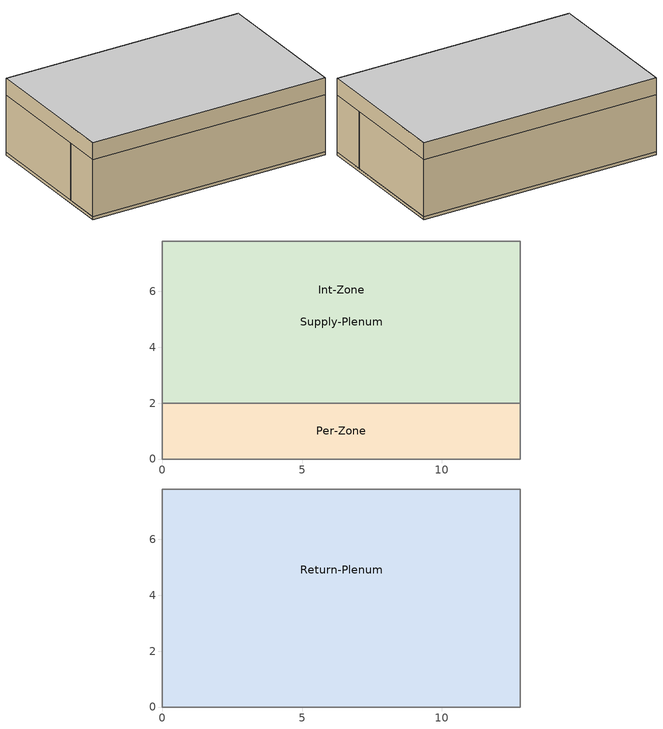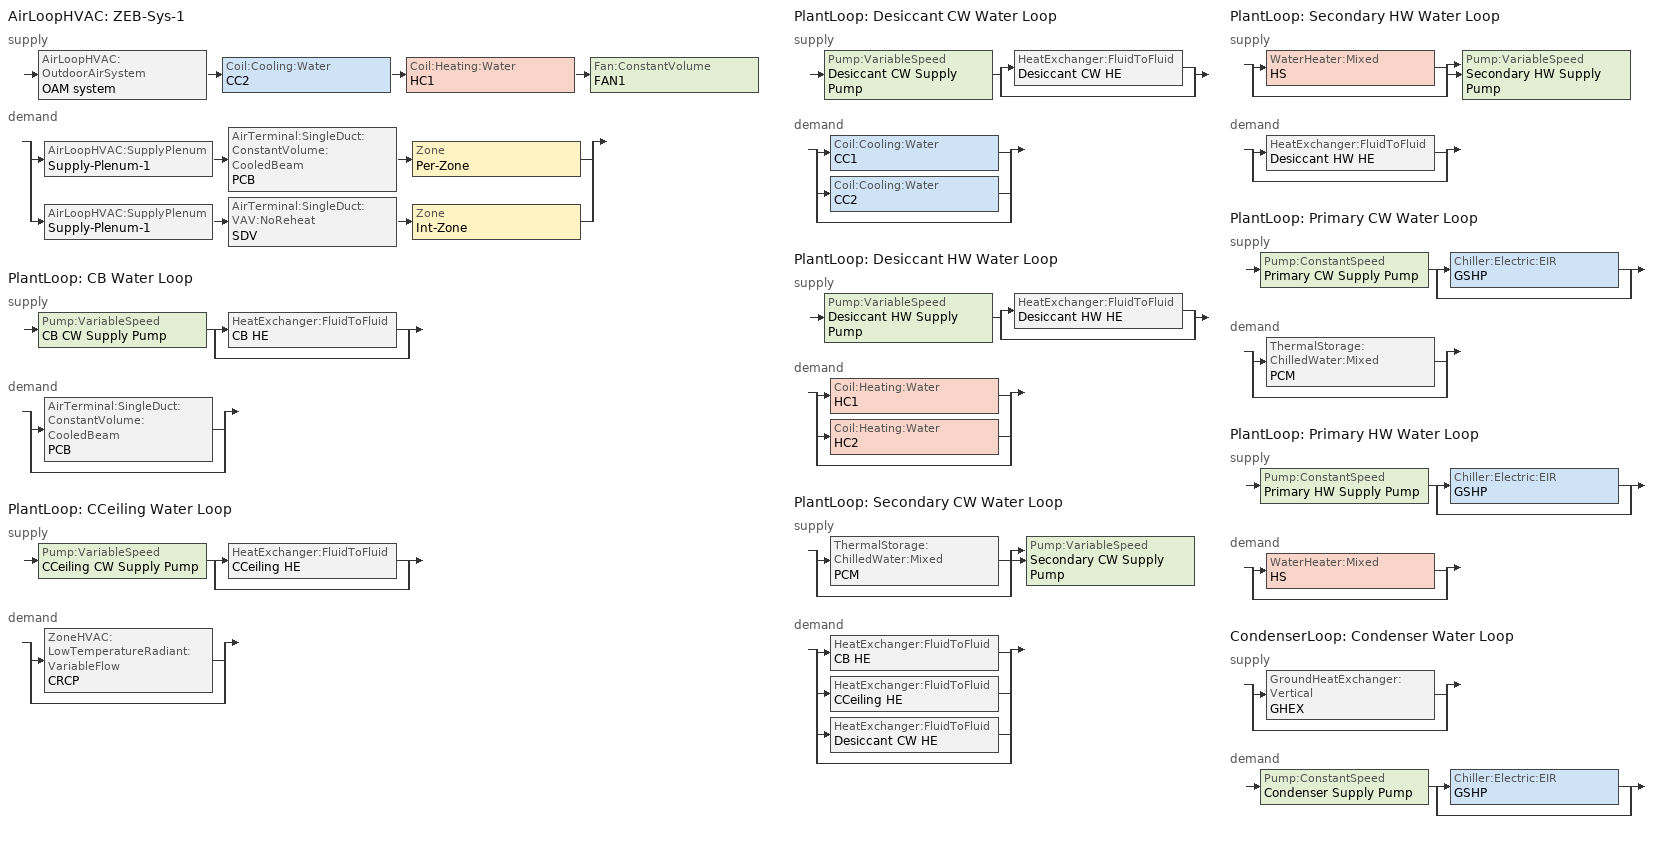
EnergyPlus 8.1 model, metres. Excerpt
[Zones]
Supply-Plenum
 wall adiabatic (000 Exterior Wall): 12.8,7.8 0,7.8 0,0 12.8,0 12.8,7.8 z0:0.15; 12.8,7.8 12.8,0 0,0 0,7.8 z0
Per-Zone
 floor to Supply-Plenum (OAFloor2): 12.8,2 12.8,0 0,0 0,2 z0.15
 wall adiabatic (000 Exterior Wall): 0,2 0,0 12.8,0 12.8,2 z0.15:3.15
 wall to Int-Zone (000 Interior Partition): 12.8,2 0,2 z0.15:3.15
Int-Zone
 floor to Supply-Plenum (OAFloor2): 12.8,7.8 12.8,2 0,2 0,7.8 z0.15
 wall adiabatic (000 Exterior Wall): 12.8,2 12.8,7.8 0,7.8 0,2 z0.15:3.15
Return-Plenum
 floor to Per-Zone (CeilingPanel): 12.8,2 12.8,0 0,0 0,2 z3.15
 floor to Int-Zone (CeilingRadiantPanel2): 12.8,7.8 12.8,2 0,2 0,7.8 z3.15
 wall adiabatic (000 Exterior Wall): 12.8,0 12.8,7.8 0,7.8 0,0 12.8,0 z3.15:4.05
 ceiling adiabatic (000 Exterior Wall): 12.8,0 12.8,7.8 0,7.8 0,0 z4.05
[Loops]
AirLoopHVAC 'ZEB-Sys-1'
 supply: AirLoopHVAC:OutdoorAirSystem 'OAM system' > Coil:Cooling:Water 'CC2' > Coil:Heating:Water 'HC1' > Fan:ConstantVolume 'FAN1'
 demand: split
  | AirLoopHVAC:SupplyPlenum 'Supply-Plenum-1' > AirTerminal:SingleDuct:ConstantVolume:CooledBeam 'PCB' > Zone 'Per-Zone'
  | AirLoopHVAC:SupplyPlenum 'Supply-Plenum-1' > AirTerminal:SingleDuct:VAV:NoReheat 'SDV' > Zone 'Int-Zone'
PlantLoop 'CB Water Loop'
 supply: Pump:VariableSpeed 'CB CW Supply Pump' > split
  | HeatExchanger:FluidToFluid 'CB HE'
  | bypass
 demand: split
  | AirTerminal:SingleDuct:ConstantVolume:CooledBeam 'PCB'
  | bypass
PlantLoop 'CCeiling Water Loop'
 supply: Pump:VariableSpeed 'CCeiling CW Supply Pump' > split
  | HeatExchanger:FluidToFluid 'CCeiling HE'
  | bypass
 demand: split
  | ZoneHVAC:LowTemperatureRadiant:VariableFlow 'CRCP'
  | bypass
PlantLoop 'Desiccant CW Water Loop'
 supply: Pump:VariableSpeed 'Desiccant CW Supply Pump' > split
  | HeatExchanger:FluidToFluid 'Desiccant CW HE'
  | bypass
 demand: split
  | Coil:Cooling:Water 'CC1'
  | Coil:Cooling:Water 'CC2'
  | bypass
PlantLoop 'Desiccant HW Water Loop'
 supply: Pump:VariableSpeed 'Desiccant HW Supply Pump' > split
  | HeatExchanger:FluidToFluid 'Desiccant HW HE'
  | bypass
 demand: split
  | Coil:Heating:Water 'HC1'
  | Coil:Heating:Water 'HC2'
  | bypass
PlantLoop 'Secondary CW Water Loop'
 supply: split
  | ThermalStorage:ChilledWater:Mixed 'PCM'
  | bypass
  join > Pump:VariableSpeed 'Secondary CW Supply Pump'
 demand: split
  | HeatExchanger:FluidToFluid 'CB HE'
  | HeatExchanger:FluidToFluid 'CCeiling HE'
  | HeatExchanger:FluidToFluid 'Desiccant CW HE'
  | bypass
PlantLoop 'Secondary HW Water Loop'
 supply: split
  | WaterHeater:Mixed 'HS'
  | bypass
  join > Pump:VariableSpeed 'Secondary HW Supply Pump'
 demand: split
  | HeatExchanger:FluidToFluid 'Desiccant HW HE'
  | bypass
PlantLoop 'Primary CW Water Loop'
 supply: Pump:ConstantSpeed 'Primary CW Supply Pump' > split
  | Chiller:Electric:EIR 'GSHP'
  | bypass
 demand: split
  | ThermalStorage:ChilledWater:Mixed 'PCM'
  | bypass
PlantLoop 'Primary HW Water Loop'
 supply: Pump:ConstantSpeed 'Primary HW Supply Pump' > split
  | Chiller:Electric:EIR 'GSHP'
  | bypass
 demand: split
  | WaterHeater:Mixed 'HS'
  | bypass
CondenserLoop 'Condenser Water Loop'
 supply: split
  | GroundHeatExchanger:Vertical 'GHEX'
  | bypass
 demand: Pump:ConstantSpeed 'Condenser Supply Pump' > split
  | Chiller:Electric:EIR 'GSHP'
  | bypass
[Site:Location]
TOKYO: Latitude {deg}=35.683; Longitude {deg}=139.767; Time Zone {hr}=9; Elevation {m}=5
[SizingPeriod:DesignDay]
Tokyo: Month=8; Day of Month=11; Day Type=SummerDesignDay; Maximum Dry-Bulb Temperature {C}=40; Daily Dry-Bulb Temperature Range {deltaC}=0; Humidity Condition Type=WetBulb; Wetbulb or DewPoint at Maximum Dry-Bulb {C}=29.1734; Barometric Pressure {Pa}=101265; Wind Speed {m/s}=0; Wind Direction {deg}=140; Rain Indicator=No; Snow Indicator=No; Daylight Saving Time Indicator=No; Solar Model Indicator=ASHRAEClearSky; Sky Clearness=0
[Site:GroundTemperature:Deep]
16, 16, 16, 16, 16, 16, 16, 16, 16, 16, 16, 16
[Building]
Small Office: North Axis {deg}=-0; Loads Convergence Tolerance Value=0.04; Temperature Convergence Tolerance Value {deltaC}=0.4; Solar Distribution=FullExterior; Maximum Number of Warmup Days=25
[Material] Thermal Absorptance=0.9; Solar Absorptance=0.7; Visible Absorptance=0.7
Name | Roughness | Thickness {m} | Conductivity {W/m-K} | Density {kg/m3} | Specific Heat {J/kg-K}
TileCarpet | MediumRough | 0.0065 | 0.080233 | 400 | 795.349
OAFloorPanel | MediumRough | 0.005 | 45 | 7900 | 460.465
CeilingPanel | MediumRough | 0.001 | 210 | 2700 | 879.07
PlenumAir | MediumRough | 0.9 | 0.022093 | 1.3 | 1004.65
000 M01 100mm brick | MediumRough | 0.1016 | 0.89 | 1920 | 790
000 M15 200mm heavyweight concrete | MediumRough | 0.2032 | 1.95 | 2240 | 900
000 I03 100mm insulation board 1 | MediumRough | 0.1 | 0.03 | 43 | 1210
000 G01a 19mm gypsum board | MediumSmooth | 0.019 | 0.16 | 800 | 1090
000 G05 25mm wood | MediumSmooth | 0.0001 | 0.15 | 608 | 1630
[Material:AirGap]
000 F04 Wall air space resistance: Thermal Resistance {m2-K/W}=0.15
[Construction]
OAFloor2: OAFloorPanel, TileCarpet
CeilingPanel: CeilingPanel
000 Exterior Wall: 000 M01 100mm brick, 000 M15 200mm heavyweight concrete, 000 I03 100mm insulation board 1, 000 F04 Wall air space resistance, 000 G01a 19mm gypsum board
000 Interior Partition: 000 G05 25mm wood
[Construction:InternalSource]
CeilingRadiantPanel2: 1, 2, 1, 0.001, CeilingPanel, PlenumAir
[Zone]
Supply-Plenum; Per-Zone; Int-Zone; Return-Plenum
[OtherEquipment] Design Level Calculation Method=Watts/Area; Power per Zone Floor Area {W/m2}=1; Fraction Latent=0; Fraction Radiant=0; Fraction Lost=0
Name | Zone or ZoneList | Schedule
PerimeterLoad | Per-Zone | ZEB_LOAD_PER
InteriorLoad | Int-Zone | ZEB_LOAD_INT
ReturnPlenumLoad | Return-Plenum | ZEB_LOAD_RP
[ZoneCrossMixing]
ZoneCrossMixing: Zone=Per-Zone; Schedule=ZoneCrossMixingSchedule; Design Flow Rate Calculation Method=Flow/Zone; Design Flow Rate {m3/s}=0.888889; Source Zone=Int-Zone
[AirLoopHVAC]
ZEB-Sys-1: Design Supply Air Flow Rate {m3/s}=0.625
[Fan:ConstantVolume] Availability Schedule=ZEB system On/Off schedule; Motor Efficiency=0.9; Motor In Airstream Fraction=1
Name | Fan Total Efficiency | Pressure Rise {Pa} | Maximum Flow Rate {m3/s}
FAN1 | 0.756 | 1600.8 | 0.625
FAN2 | 0.698 | 729 | 0.166667
FAN3 | 0.686 | 371 | 0.166667
[HeatExchanger:AirToAir:SensibleAndLatent]
HEX1: Availability Schedule=ZEB system On/Off schedule; Nominal Supply Air Flow Rate {m3/s}=0.166667; Sensible Effectiveness at 100% Heating Air Flow=0.792; Latent Effectiveness at 100% Heating Air Flow=0; Sensible Effectiveness at 75% Heating Air Flow=0.792; Latent Effectiveness at 75% Heating Air Flow=0; Sensible Effectiveness at 100% Cooling Air Flow=0.792; Latent Effectiveness at 100% Cooling Air Flow=0; Sensible Effectiveness at 75% Cooling Air Flow=0.792; Latent Effectiveness at 75% Cooling Air Flow=0; Nominal Electric Power {W}=100; Supply Air Outlet Temperature Control=No; Heat Exchanger Type=Rotary; Frost Control Type=None; Threshold Temperature {C}=0; Initial Defrost Time Fraction=0; Rate of Defrost Time Fraction Increase {1/K}=0
[Coil:Cooling:Water] Availability Schedule=ZEB system On/Off schedule; Design Inlet Water Temperature {C}=8; Type of Analysis=SimpleAnalysis; Heat Exchanger Configuration=CounterFlow
Name | Design Water Flow Rate {m3/s} | Design Air Flow Rate {m3/s} | Design Inlet Air Temperature {C} | Design Outlet Air Temperature {C} | Design Inlet Air Humidity Ratio {kgWater/kgDryAir} | Design Outlet Air Humidity Ratio {kgWater/kgDryAir}
CC1 | 0.000121667 | 0.166667 | 29.8 | 11.7 | 0.0121 | 0.0085
CC2 | 0.000183333 | 0.625 | 28.2 | 18.2 | 0.009 | 0.009
[Controller:WaterCoil] Control Variable=Temperature; Actuator Variable=Flow; Controller Convergence Tolerance {deltaC}=0.00001; Minimum Actuated Flow {m3/s}=0
Name | Action | Maximum Actuated Flow {m3/s}
CC1 controller | Reverse | 0.000121667
CC2 controller | Reverse | 0.000183333
HC1 controller | Normal | 0.00032
[SetpointManager:Scheduled] Control Variable=Temperature
Name | Schedule | Setpoint Node or NodeList
CC1 Outlet Air temp | Desiccant Process Air Temp Schedule | CC1-Out-Node
CC2 Outlet Air RH | Suplly Air Temp Schedule | Sup-Out-Node
HC1 Outlet Air Temp | Suplly Air Temp Schedule | HC1-Out-Node
CB Supply Water Temp Setpoint Manager | CB Supply Temp Schedule | CB Supply Outlet Node
CRCP Supply Water Temp Setpoint Manager | CRCP Supply Temp Schedule | CCeiling Supply Outlet Node
Desiccant CC Supply Water Temp Setpoint Manager | Desiccant CC Supply Temp Schedule | Desiccant CW HE Supply Outlet Node
Desiccant HC Supply Water Temp Setpoint Manager | Desiccant HC Supply Temp Schedule | Desiccant HW HE Supply Outlet Node
PCM Cooling Setpoint Manager | GSHP Cooling Temp | PCM Use Side Outlet Node
HS Heating Setpoint Manager | HS Heating Temp | HS Use Side Outlet Node
GSHP Cooling Setpoint Manager | GSHP Cooling Temp | GSHP CW Supply Inlet Node
GSHP Heating Setpoint Manager | GSHP Heating Temp | GSHP HRecovery Outlet Node
[Coil:Heating:Water] Performance Input Method=NominalCapacity; Rated Inlet Water Temperature {C}=43; Rated Outlet Water Temperature {C}=35; Rated Ratio for Air and Water Convection=0.5
Name | Availability Schedule | U-Factor Times Area Value {W/K} | Maximum Water Flow Rate {m3/s} | Rated Capacity {W} | Rated Inlet Air Temperature {C} | Rated Outlet Air Temperature {C}
HC2 | ZEB system On/Off schedule | 523.5854 | 0.00012 | 4000 | 20 | 39.8
HC1 | ZEB system On/Off2 schedule | 933.0719 | 0 | 10700 | 20.2 | 34.3
[Dehumidifier:Desiccant:System]
DesiccantAHU: Availability Schedule=ZEB system On/Off schedule; Desiccant Heat Exchanger=DesiccantHEX; Regeneration Air Fan=FAN2; Regeneration Air Fan Placement=DrawThrough; Regeneration Air Heater=HC2; Regeneration Inlet Air Setpoint Temperature {C}=42; Companion Cooling Coil Upstream of Dehumidifier Process Inlet=No; Companion Coil Regeneration Air Heating=No
[HeatExchanger:Desiccant:BalancedFlow]
DesiccantHEX: Availability Schedule=ZEB system On/Off schedule; Heat Exchanger Performance=Exlan
[HeatExchanger:Desiccant:BalancedFlow:PerformanceDataType1]
Exlan: Nominal Air Flow Rate {m3/s}=0.166667; Nominal Air Face Velocity {m/s}=0.66; Nominal Electric Power {W}=40; Temperature Equation Coefficient 1=2.30605; Temperature Equation Coefficient 2=-283.528; Temperature Equation Coefficient 3=0.792492; Temperature Equation Coefficient 4=31166.3; Temperature Equation Coefficient 5=42.7908; Temperature Equation Coefficient 6=-0.0874184; Temperature Equation Coefficient 7=-19264.6; Temperature Equation Coefficient 8=1.16077; Minimum Regeneration Inlet Air Humidity Ratio for Temperature Equation {kgWater/kr/kgDryAir}=0.012; Maximum Regeneration Inlet Air Humidity Ratio for Temperature Equation {kgWater/kr/kgDryAir}=0.02; Minimum Regeneration Inlet Air Temperature for Temperature Equation {C}=36; Maximum Regeneration Inlet Air Temperature for Temperature Equation {C}=44; Minimum Process Inlet Air Humidity Ratio for Temperature Equation {kgWater/kgDryAryAir}=0.00706; Maximum Process Inlet Air Humidity Ratio for Temperature Equation {kgWater/kgDryAryAir}=0.01595; Minimum Process Inlet Air Temperature for Temperature Equation {C}=14; Maximum Process Inlet Air Temperature for Temperature Equation {C}=22; Minimum Regeneration Air Velocity for Temperature Equation {m/s}=0.76; Maximum Regeneration Air Velocity for Temperature Equation {m/s}=2.08; Minimum Regeneration Outlet Air Temperature for Temperature Equation {C}=23.07; Maximum Regeneration Outlet Air Temperature for Temperature Equation {C}=36.85; Minimum Regeneration Inlet Air Relative Humidity for Temperature Equation {percencent}=21.36; Maximum Regeneration Inlet Air Relative Humidity for Temperature Equation {percencent}=49.59; Minimum Process Inlet Air Relative Humidity for Temperature Equation {percent}=78; Maximum Process Inlet Air Relative Humidity for Temperature Equation {percent}=97; Humidity Ratio Equation Coefficient 1=-0.0101065; Humidity Ratio Equation Coefficient 2=0.6207; Humidity Ratio Equation Coefficient 3=0.000242671; Humidity Ratio Equation Coefficient 4=5.45476; Humidity Ratio Equation Coefficient 5=0.00150741; Humidity Ratio Equation Coefficient 6=0.000106494; Humidity Ratio Equation Coefficient 7=7.9158; Humidity Ratio Equation Coefficient 8=0.000205804; Minimum Regeneration Inlet Air Humidity Ratio for Humidity Ratio Equation {kgWater/kgDryAir}=0.01; Maximum Regeneration Inlet Air Humidity Ratio for Humidity Ratio Equation {kgWater/kgDryAir}=0.022; Minimum Regeneration Inlet Air Temperature for Humidity Ratio Equation {C}=36; Maximum Regeneration Inlet Air Temperature for Humidity Ratio Equation {C}=44; Minimum Process Inlet Air Humidity Ratio for Humidity Ratio Equation {kgWater/kgDryAir}=0.00706; Maximum Process Inlet Air Humidity Ratio for Humidity Ratio Equation {kgWater/kgDryAir}=0.01595; Minimum Process Inlet Air Temperature for Humidity Ratio Equation {C}=14; Maximum Process Inlet Air Temperature for Humidity Ratio Equation {C}=22; Minimum Regeneration Air Velocity for Humidity Ratio Equation {m/s}=0.76; Maximum Regeneration Air Velocity for Humidity Ratio Equation {m/s}=2.08; Minimum Regeneration Outlet Air Humidity Ratio for Humidity Ratio Equation {kgWater/kgDryAir}=0.02307; Maximum Regeneration Outlet Air Humidity Ratio for Humidity Ratio Equation {kgWater/kgDryAir}=0.03685; Minimum Regeneration Inlet Air Relative Humidity for Humidity Ratio Equation {percent}=21.36; Maximum Regeneration Inlet Air Relative Humidity for Humidity Ratio Equation {percent}=49.59; Minimum Process Inlet Air Relative Humidity for Humidity Ratio Equation {percent}=78; Maximum Process Inlet Air Relative Humidity for Humidity Ratio Equation {percent}=97
[SetpointManager:OutdoorAirPretreat]
DesiccantDehumidifierSetpointManager: Control Variable=MaximumHumidityRatio; Minimum Setpoint Temperature {C}=-99; Maximum Setpoint Temperature {C}=99; Minimum Setpoint Humidity Ratio {kgWater/kgDryAir}=0.00001; Maximum Setpoint Humidity Ratio {kgWater/kgDryAir}=0.0001; Setpoint Node or NodeList=DHEX-Sup-Node
[SetpointManager:SingleZone:Humidity:Maximum]
Int-Zone Humidistat Manager: Setpoint Node or NodeList=HumidityControlNodes
[Controller:OutdoorAir]
Outdoor Air Volume control: Minimum Outdoor Air Flow Rate {m3/s}=0.166667; Maximum Outdoor Air Flow Rate {m3/s}=0.166667; Economizer Control Type=NoEconomizer; Economizer Control Action Type=MinimumFlowWithBypass; Lockout Type=NoLockout; Minimum Limit Type=FixedMinimum; Minimum Outdoor Air Schedule=ZEB system On/Off schedule
[AvailabilityManager:Scheduled]
ZEB System Avail Schedule: Schedule=ZEB system On/Off schedule
[AirLoopHVAC:SupplyPlenum]
Supply-Plenum-1: Zone=Supply-Plenum
[AirTerminal:SingleDuct:ConstantVolume:CooledBeam]
PCB: Availability Schedule=ZEB system On/Off schedule; Cooled Beam Type=Passive; Supply Air Volumetric Flow Rate {m3/s}=0.125; Maximum Total Chilled Water Volumetric Flow Rate {m3/s}=0.0003; Number of Beams=4; Beam Length {m}=1.5; Design Inlet Water Temperature {C}=16; Design Outlet Water Temperature {C}=18; Coil Surface Area per Coil Length {m2/m}=11.34; Model Parameter a=15.3; Model Parameter n2=0.84; Model Parameter n3=0.12; Model Parameter a0 {m2/m}=0.171; Model Parameter K1=0.0057; Model Parameter n=0.4; Coefficient of Induction Kin=autocalculate; Leaving Pipe Inside Diameter {m}=0.0145
[AirTerminal:SingleDuct:VAV:NoReheat]
SDV: Availability Schedule=ZEB system On/Off schedule; Maximum Air Flow Rate {m3/s}=0.5; Zone Minimum Air Flow Input Method=Constant; Constant Minimum Air Flow Fraction=1; Fixed Minimum Air Flow Rate {m3/s}=0.5; Minimum Air Flow Fraction Schedule=ZEB system On/Off schedule
[ZoneHVAC:LowTemperatureRadiant:VariableFlow]
CRCP: Availability Schedule=CRCP Cooling Schedule; Zone=Int-Zone; Surface Name or Radiant Surface Group=Surface 14; Hydronic Tubing Inside Diameter {m}=0.013; Hydronic Tubing Length {m}=240; Temperature Control Type=MeanAirTemperature; Maximum Hot Water Flow {m3/s}=0.0005; Maximum Cold Water Flow {m3/s}=0.0005; Cooling Control Throttling Range {deltaC}=0.5; Cooling Control Temperature Schedule=CRCP Room Air Temp Setpoint schedule; Condensation Control Type=SimpleOff; Condensation Control Dewpoint Offset {C}=1; Number of Circuits=OnePerSurface; Circuit Length {m}=0
[Zone equipment]
Per-Zone: PCB
Int-Zone: SDV, CRCP
[AirLoopHVAC:ReturnPlenum]
Return-Plenum-1: Zone=Return-Plenum
[ZoneControl:Thermostat]
Per Zone Control: Zone or ZoneList=Per-Zone; Control Type Schedule=PCB Room Air Control Type schedule; Control 1=PCB Single Cooling Setpoint
[ThermostatSetpoint:SingleCooling]
PCB Single Cooling Setpoint: Setpoint Temperature Schedule=PCB Room Air Temp Setpoint schedule
[Pump:VariableSpeed]
CB CW Supply Pump: 0.0003, 144000, 330, 0.771, 0.4, 0.720538, 0.566987, -0.0407622, -0.231961, 0, Intermittent, CB Cooling Schedule
CCeiling CW Supply Pump: 0.00035, 82000, 300, 0.764, 0.217, 0.848749, 0.366223, -1.42068, 1.19647, 0, Intermittent, CRCP Cooling Schedule
Desiccant CW Supply Pump: 0.000305, 92160, 360, 0.774, 0.357, 0.684294, 0.428886, -0.0529922, -0.0517578, 0, Intermittent, Desiccant CC Cooling Schedule
Desiccant HW Supply Pump: 0.00005, 52480, 158.72, 0.767, 0.208, 0.776605, -0.421023, 1.81196, -1.16734, 0, Intermittent, Desiccant HC Heating Schedule
Secondary CW Supply Pump: 0.00101667, 212000, 1220, 0.836, 0.48, 0.326168, 1.33012, -0.688641, 0.0409613, 0, Intermittent, PCM Use Side Cooling Schedule
Secondary HW Supply Pump: 0.00113333, 202000, 1190, 0.838, 0.48, 0.380713, 1.31937, -0.806554, 0.107181, 0.00113333, Intermittent, HS Use Side Cooling Schedule
[PlantLoop]
CB Water Loop: Water, CB HE Operation Scheme, 80, 0, 0.0003, 0, autocalculate, Sequential
CCeiling Water Loop: Water, CRCP HE Operation Scheme, 40, 1, 0.0005, 0, autocalculate, Sequential
Desiccant CW Water Loop: Water, Desiccant CW HE Operation Scheme, Desiccant CW HE Supply Outlet Node, 80, 0, 0.000366667, 0, autocalculate, Sequential
Desiccant HW Water Loop: Water, Desiccant HW HE Operation Scheme, Desiccant HW HE Supply Outlet Node, 80, 0, 0.000416667, 0, autocalculate, Sequential
Secondary CW Water Loop: Water, PCM Operation Scheme, PCM Use Side Outlet Node, 40, 1, 0.00101667, 0, autocalculate, Sequential
Secondary HW Water Loop: Water, HS Operation Scheme, HS Use Side Outlet Node, 80, 0.00113333, 0.00113333, Sequential
Primary CW Water Loop: Water, GSHP Operation, 20, 0, 0.00118853, 0, autocalculate, Sequential
Primary HW Water Loop: Water, GSHP Heating Operation, GSHP HRecovery Outlet Node, 80, 0, 0.00131667, 0, autocalculate, Sequential
[PlantEquipmentOperationSchemes]
Name | Control Scheme 1 | Control Scheme 1 Schedule
CB HE Operation Scheme | CB HE Operation | CB Cooling Schedule
CRCP HE Operation Scheme | CRCP HE Operation | CRCP Cooling Schedule
Desiccant CW HE Operation Scheme | Desiccant CW HE Operation | Desiccant CC Cooling Schedule
Desiccant HW HE Operation Scheme | Desiccant HW HE Operation | Desiccant HC Heating Schedule
PCM Operation Scheme | PCM Operation | PCM Use Side Cooling Schedule
HS Operation Scheme | HS Operation | HS Use Side Cooling Schedule
GSHP Operation | GSHP cooling | Plant On Schedule Cooling
GSHP Heating Operation | GSHPHeating | Plant On Schedule Heating
[PlantEquipmentOperation:Uncontrolled]
Name | Equipment List
CB HE Operation | CB HE Use Side
Desiccant CW HE Operation | Desiccant CW HE Use Side
Desiccant HW HE Operation | Desiccant HW HE Use Side
[PlantEquipmentList]
CB HE Use Side: CB HE
CRCP HE Use Side: CCeiling HE
Desiccant CW HE Use Side: Desiccant CW HE
Desiccant HW HE Use Side: Desiccant HW HE
PCM Use Side: PCM
HS Use Side: HS
Cooling plant; Heating plant: GSHP
[HeatExchanger:FluidToFluid]
CB HE: CB Cooling Schedule, 0.00013333, 0.00033333, CounterFlow, 3000, CoolingSetpointModulated, 0.01, LoopToLoop
CCeiling HE: CRCP Cooling Schedule, 0.0002, 0.0005, CounterFlow, 5000, CoolingSetpointModulated, 0.01, LoopToLoop
Desiccant CW HE: Desiccant CC Cooling Schedule, 0.000333333, 0.000333333, CounterFlow, 306973, CoolingSetpointModulated, Desiccant CW HE Supply Outlet Node, 0.01, LoopToLoop
Desiccant HW HE: Desiccant HC Heating Schedule, 0.000416667, 0.000416667, CounterFlow, 13953.3, HeatingSetpointModulated, Desiccant HW HE Supply Outlet Node, 0.01, LoopToLoop
[PlantEquipmentOperation:CoolingLoad] Load Range 1 Lower Limit {W}=0
Name | Load Range 1 Upper Limit {W} | Equipment List | Range 1 Equipment List
CRCP HE Operation | 50000 | CRCP HE Use Side
PCM Operation | 50000 |  | PCM Use Side
GSHP cooling | 500000 |  | Cooling plant
GHEX Operation | 50000 |  | ZEB Condensers
[ThermalStorage:ChilledWater:Mixed]
PCM: 28, PCM Temp Schedule, 2.5, 1, Schedule, PCM ambient Temp Schedule, 22.509, 1, PCM Use Side Cooling Schedule, 0.00116667, 1, Plant On Schedule Cooling, 0.00101667
[PlantEquipmentOperation:HeatingLoad] Load Range 1 Lower Limit {W}=0; Load Range 1 Upper Limit {W}=50000
Name | Range 1 Equipment List
HS Operation | HS Use Side
GSHPHeating | Heating plant
[WaterHeater:Mixed]
HS: 14, CutOut Temp Schedule, 0.5, 46, Cycle, Electricity, 1, 0, 0, Schedule, HS ambient Temp Schedule, 50, 1, 50, 1, 1, 1, 0.000416667, 0.00113333, 1.5, StorageTank
[Pump:ConstantSpeed]
Primary CW Supply Pump: 0.00118853, 220000, 1190, 0.838, 0.51, Continuous, Plant On Schedule Cooling
Primary HW Supply Pump: 0.00131667, 219000, 1220, 0.836, 0.49, Continuous, Plant On Schedule Heating
Condenser Supply Pump: 0.00194767, 59625, 650, 0.793, 0.481, Continuous, Plant On Schedule GHEX
[Chiller:Electric:EIR]
GSHP: Reference Capacity {W}=24870; Reference COP {W/W}=4.64; Reference Leaving Chilled Water Temperature {C}=7; Reference Entering Condenser Fluid Temperature {C}=30; Reference Chilled Water Flow Rate {m3/s}=0.00118853; Reference Condenser Fluid Flow Rate {m3/s}=0.00136201; Cooling Capacity Function of Temperature Curve=GSHP_CAPFT; Electric Input to Cooling Output Ratio Function of Temperature Curve=GSHP_EIRFT; Electric Input to Cooling Output Ratio Function of Part Load Ratio Curve=GSHP_EIRFPLR; Minimum Part Load Ratio=0; Maximum Part Load Ratio  ****** default 1.0=3; Optimum Part Load Ratio=1; Minimum Unloading Ratio=0; Condenser Type=WaterCooled; Fraction of Compressor Electric Consumption Rejected by Condenser=1; Leaving Chilled Water Lower Temperature Limit {C}=2; Chiller Flow Mode=ConstantFlow; Design Heat Recovery Water Flow Rate {m3/s}=0.00130466; Sizing Factor=1; Basin Heater Setpoint Temperature {C}=2; Condenser Heat Recovery Relative Capacity Fraction ****=1; Heat Recovery Inlet High Temperature Limit Schedule=GSHP Heating Temp
[CondenserLoop]
Condenser Water Loop: Water, GHEX Operation Schemes, GHEX Condenser Supply Outlet Node, 80, 0, 0.00194767, 0, autocalculate, Sequential, None
[CondenserEquipmentOperationSchemes]
GHEX Operation Schemes: Control Scheme 1=GHEX Operation; Control Scheme 1 Schedule=Plant On Schedule GHEX
[CondenserEquipmentList]
ZEB Condensers: GHEX
[GroundHeatExchanger:Vertical]
GHEX: Maximum Flow Rate {m3/s}=0.00194767; Number of Bore Holes=8; Bore Hole Length {m}=72; Bore Hole Radius {m}=0.179; Ground Thermal Conductivity {W/m-K}=1.85; Ground Thermal Heat Capacity {J/m3-K} 1.61*1990*1000=3203900; Ground Temperature {C}=17.7; Design Flow Rate {m3/s}=0.00194767; Grout Thermal Conductivity {W/m-K}=1.53; Pipe Thermal Conductivity {W/m-K}=0.4; Pipe Out Diameter {m}=0.034; U-Tube Distance {m}=0.043; Pipe Thickness {m}=0.0035; G-Function Reference Ratio=0.0005; Number of Data Pairs of the G Function=27; G-Function Ln(T/Ts) Value 1=-13.8602; G-Function G Value 1=0.138889; G-Function Ln(T/Ts) Value 2=-12.9534; G-Function G Value 2=0.694444; G-Function Ln(T/Ts) Value 3=-12.1254; G-Function G Value 3=1.11111; G-Function Ln(T/Ts) Value 4=-11.2975; G-Function G Value 4=1.38889; G-Function Ln(T/Ts) Value 5=-10.5484; G-Function G Value 5=1.66667; G-Function Ln(T/Ts) Value 6=-9.87814; G-Function G Value 6=2.08333; G-Function Ln(T/Ts) Value 7=-9.24731; G-Function G Value 7=2.22222; G-Function Ln(T/Ts) Value 8=-8.49821; G-Function G Value 8=2.63889; G-Function Ln(T/Ts) Value 9=-7.82796; G-Function G Value 9=3.05556; G-Function Ln(T/Ts) Value 10=-7.03943; G-Function G Value 10=3.33333; G-Function Ln(T/Ts) Value 11=-6.32975; G-Function G Value 11=3.75; G-Function Ln(T/Ts) Value 12=-5.50179; G-Function G Value 12=4.44444; G-Function Ln(T/Ts) Value 13=-4.63441; G-Function G Value 13=5.27778; G-Function Ln(T/Ts) Value 14=-3.96416; G-Function G Value 14=6.38889; G-Function Ln(T/Ts) Value 15=-3.45161; G-Function G Value 15=7.36111; G-Function Ln(T/Ts) Value 16=-2.89964; G-Function G Value 16=8.33333; G-Function Ln(T/Ts) Value 17=-2.3871; G-Function G Value 17=9.72222; G-Function Ln(T/Ts) Value 18=-1.7957; G-Function G Value 18=11.1111; G-Function Ln(T/Ts) Value 19=-1.32258; G-Function G Value 19=11.9444; G-Function Ln(T/Ts) Value 20=-0.770609; G-Function G Value 20=12.9167; G-Function Ln(T/Ts) Value 21=-0.218638; G-Function G Value 21=13.8889; G-Function Ln(T/Ts) Value 22=0.333333; G-Function G Value 22=14.5833; G-Function Ln(T/Ts) Value 23=0.885305; G-Function G Value 23=15; G-Function Ln(T/Ts) Value 24=1.43728; G-Function G Value 24=15.2778; G-Function Ln(T/Ts) Value 25=2.02867; G-Function G Value 25=15.4167; G-Function Ln(T/Ts) Value 26=2.58065; G-Function G Value 26=15.2778; G-Function Ln(T/Ts) Value 27=3.05376; G-Function G Value 27=15.4167
[SetpointManager:FollowGroundTemperature]
GHEX control: Control Variable=Temperature; Offset Temperature Difference {deltaC}=0; Maximum Setpoint Temperature {C}=80; Minimum Setpoint Temperature {C}=0; Setpoint Node or NodeList=GHEX Condenser Supply Outlet Node
[Schedule:Compact]
Desiccant CC Supply Temp Schedule: Through:12/31, For:Alldays, Until:24:00, 8
Desiccant CC Cooling Schedule; Desiccant HC Heating Schedule; ZEB system On/Off schedule: Through:12/31, For:Weekdays, Until:7:30, 0, Until:17:00, 1, Until:24:00, 0
Plant On Schedule Cooling; Plant On Schedule GHEX: Through:12/31, For:Monday, Until:6:00, 1, Until:14:00, 0, Until:17:00, 1, Until:22:00, 0, Until:24:00, 1, For:Tuesday, Until:6:00, 1, Until:15:00, 0, Until:17:00, 1, Until:22:00, 0, Until:24:00, 1, For:Wednesday, Until:6:00, 1, Until:15:00, 0, Until:17:00, 1, Until:22:00, 0, Until:24:00, 1, For:Thursday, Until:6:00, 1, Until:15:00, 0, Until:17:00, 1, Until:22:00, 0, Until:24:00, 1, For:Friday, Until:6:00, 1, Until:15:00, 0, Until:17:00, 1, Until:24:00, 0, For:Saturday, Until:24:00, 0, For:Sunday, Until:22:00, 0, Until:24:00, 1
Plant On Schedule Heating: Through:12/31, For:Monday, Until:14:00, 0, Until:17:00, 1, Until:22:00, 0, Until:24:00, 1, For:Tuesday, Until:15:00, 0, Until:17:00, 1, Until:22:00, 0, Until:24:00, 1, For:Wednesday, Until:15:00, 0, Until:17:00, 1, Until:22:00, 0, Until:24:00, 1, For:Thursday, Until:15:00, 0, Until:17:00, 1, Until:22:00, 0, Until:24:00, 1, For:Friday, Until:15:00, 0, Until:17:00, 1, Until:24:00, 0, For:Saturday, Until:24:00, 0, For:Sunday, Until:22:00, 0, Until:24:00, 1
GSHP Cooling Temp: Through:12/31, For:Alldays, Until:24:00, 4
PCM Use Side Cooling Schedule; HS Use Side Cooling Schedule: Through:12/31, For:Weekdays, Until:7:00, 0, Until:17:00, 1, Until:24:00, 0
PCM Temp Schedule: Through:12/31, For:Alldays, Until:24:00, 7
PCM ambient Temp Schedule; HS ambient Temp Schedule: Through:12/31, For:Alldays, Until:24:00, 30
CB Supply Temp Schedule; CRCP Supply Temp Schedule: Through:12/31, For:Alldays, Until:24:00, 17
CB Cooling Schedule; CRCP Cooling Schedule: Through:12/31, For:Weekdays, Until:8:30, 0, Until:17:00, 1, Until:24:00, 0
GSHP Heating Temp; HS Heating Temp; CutOut Temp Schedule: Through:12/31, For:Alldays, Until:24:00, 46
Desiccant HC Supply Temp Schedule: Through:12/31, For:Alldays, Until:24:00, 45
Desiccant Process Air Temp Schedule: Through:12/31, For:Alldays, Until:24:00, 16
ZEB system On/Off2 schedule: Through:3/31, For:Weekdays, Until:7:00, 0, Until:17:00, 1, Until:24:00, 0, Through:10/31, For:Weekdays, Until:24:00, 0, Through: 12/31, For: Weekdays, Until: 7:00, 0, Until: 17:00, 1, Until: 24:00, 0
Suplly Air Temp Schedule: Through:12/31, For:Alldays, Until:24:00, 21.5
CRCP Room Air Temp Setpoint schedule: Through:12/31, For:Alldays, Until:24:00, 27
PCB Room Air Temp Setpoint schedule: Through:12/31, For:Alldays, Until:24:00, 28
PCB Room Air Control Type schedule: Through:12/31, For:Alldays, Until:24:00, 2
ZoneCrossMixingSchedule: Through:12/31, For:Alldays, Until:24:00, 1
[Schedule:File] File=ZEB_LOAD.csv; Rows to Skip at Top=1; Number of Hours of Data=8760; Column Separator=Comma; Interpolate to Timestep=No; Minutes per Item=60
Name | Column Number
ZEB_LOAD_PER | 8
ZEB_LOAD_INT | 9
ZEB_LOAD_RP | 10
[Curve:Quadratic]
GSHP_EIRFPLR: Coefficient1 Constant=0; Coefficient2 x=1.7732; Coefficient3 x**2=-0.753; Minimum Value of x=0; Maximum Value of x=3; Input Unit Type for X=Dimensionless; Output Unit Type=Dimensionless
[Curve:Biquadratic] Minimum Value of x=-10; Maximum Value of x=20; Minimum Value of y=25; Maximum Value of y=50; Input Unit Type for X=Temperature; Input Unit Type for Y=Temperature; Output Unit Type=Dimensionless
Name | Coefficient1 Constant | Coefficient2 x | Coefficient3 x**2 | Coefficient4 y | Coefficient5 y**2 | Coefficient6 x*y
GSHP_CAPFT | 1.04965 | 0.0377598 | 0.000447812 | -0.00600871 | -2.34982e-05 | -0.000300849
GSHP_EIRFT | 0.208837 | -0.00480432 | 0.000616461 | 0.0174298 | 0.00044104 | -0.0010642
